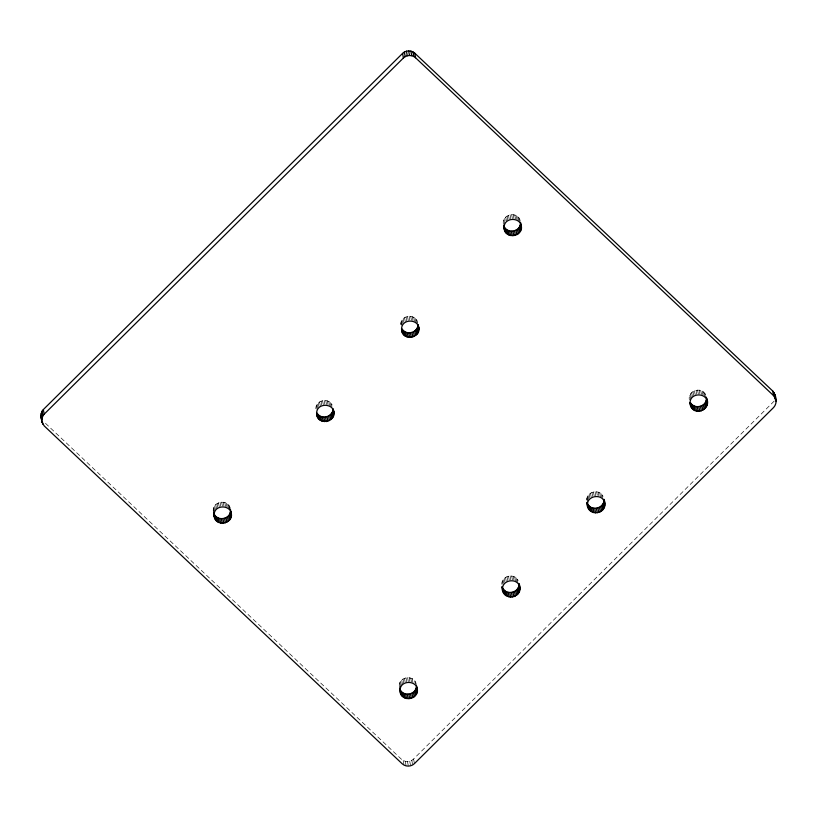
<?xml version="1.0" encoding="UTF-8"?>
<svg xmlns="http://www.w3.org/2000/svg" width="817" height="817" viewBox="0 0 817 817"><rect width="100%" height="100%" fill="white"/><g stroke="black" fill="none" stroke-linecap="round" stroke-linejoin="round"><path stroke-width="0.61" stroke-dasharray="4.08 3.06" d="M230.22 508.143C227.79 498.145 211.307 501.832 213.411 511.912M315.811 408.714C315.648 400.197 328.648 397.287 332.182 405.028M400.759 324.502C400.463 314.106 418.181 313.442 417.753 324.267M399.237 685.851C398.941 675.465 416.66 674.801 416.221 685.626M501.761 584.206C501.597 575.679 514.598 572.778 518.131 580.519M586.698 499.994C586.545 491.466 599.535 488.556 603.069 496.307M520.215 220.631C517.784 210.633 501.301 214.32 503.405 224.399M705.602 394.652C701.742 386.155 687.403 390.689 689.344 399.891M774.189 401.086L413.596 759.003C410.359 762.21 404.742 762.363 401.413 759.218L43.413 421.347M704.734 393.304L705.561 397.91M703.58 392.099L704.407 396.705M702.232 391.149L703.059 395.765M700.751 390.495L701.578 395.101M699.189 390.128L700.016 394.744M697.585 390.056L698.412 394.662M695.992 390.26L696.83 394.866M694.46 390.751L695.287 395.367M693.01 391.537L693.837 396.143M691.713 392.599L692.54 397.205M690.641 393.886L691.468 398.492M689.875 395.295L690.702 399.901M602.211 494.949L602.834 498.401M601.057 493.744L601.68 497.206M599.709 492.804L600.536 497.41M598.228 492.151L599.055 496.756M596.665 491.783L597.288 495.235M595.062 491.701L595.889 496.307M593.469 491.905L594.296 496.511M591.927 492.406L592.764 497.012M590.487 493.182L591.314 497.788M589.19 494.244L590.017 498.85M588.117 495.531L588.945 500.137M587.352 496.94L587.974 500.402M586.882 498.441L587.709 503.058M518.785 217.812L519.622 222.418M517.641 216.607L518.468 221.213M516.283 215.668L517.11 220.273M514.802 215.004L515.629 219.62M513.239 214.646L514.067 219.252M511.646 214.565L512.473 219.17M510.053 214.769L510.88 219.375M508.511 215.269L509.338 219.875M507.071 216.045L507.898 220.651M505.764 217.108L506.591 221.713M504.702 218.394L505.11 220.692M503.926 219.804L504.753 224.409M517.263 579.161L517.886 582.623M516.109 577.966L516.947 582.572M514.761 577.016L515.588 581.622M513.28 576.363L514.107 580.969M511.718 575.995L512.545 580.601M510.114 575.914L510.952 580.53M508.531 576.128L509.359 580.734M506.989 576.618L507.817 581.224M505.539 577.394L506.377 582.01M504.242 578.467L505.069 583.072M503.18 579.743L503.793 583.205M502.404 581.163L503.027 584.615M416.262 319.457L416.884 322.909M415.107 318.252L415.945 322.868M413.759 317.313L414.587 321.918M412.279 316.659L413.106 321.265M410.716 316.291L411.543 320.897M409.113 316.21L409.94 320.815M407.52 316.414L408.357 321.03M405.988 316.914L406.815 321.52M404.538 317.69L405.375 322.296M403.241 318.753L404.068 323.358M402.168 320.039L402.791 323.491M401.402 321.459L402.025 324.911M400.933 322.96L401.341 325.258M414.74 680.816L415.363 684.268M412.238 678.672L413.065 683.278M410.757 678.008L411.584 682.614M409.194 677.64L410.022 682.256M407.591 677.569L408.418 682.175M405.998 677.773L406.835 682.379M404.466 678.263L405.293 682.879M403.016 679.05L403.843 683.655M401.719 680.112L402.546 684.717M400.647 681.398L401.484 686.004M399.881 682.808L400.708 687.414M413.596 759.003L414.423 763.609M411.819 760.351L412.646 764.967M409.746 761.23L410.573 765.835M407.52 761.546L408.347 766.152M405.283 761.301L406.11 765.917M403.2 760.504L404.027 765.12M331.324 403.669L331.947 407.132M330.17 402.475L330.997 407.08M328.812 401.525L329.639 406.131M327.331 400.871L328.158 405.477M325.769 400.504L326.596 405.109M324.175 400.432L325.003 405.038M322.582 400.636L323.409 405.242M321.04 401.127L321.867 405.732M319.6 401.913L320.427 406.519M318.293 402.975L319.12 407.581M317.231 404.252L318.058 408.868M316.455 405.671L317.292 410.277M229.863 507.827L230.486 511.289M228.801 505.325L229.414 508.777M227.647 504.12L228.474 508.725M226.289 503.18L227.116 507.786M224.808 502.516L225.635 507.132M223.245 502.159L224.072 506.765M221.652 502.077L222.479 506.683M220.059 502.281L220.886 506.887M218.517 502.782L219.344 507.388M217.077 503.558L217.904 508.164M215.77 504.62L216.597 509.226M214.708 505.907L215.331 509.359M213.931 507.316L214.759 511.922M213.462 508.817L214.085 512.279"/><path stroke-width="1.23" d="M231.293 515.823C232.804 504.559 213.952 503.752 214.115 514.976C213.87 528.282 236.583 523.656 230.465 511.217C229.832 519.704 216.617 521.481 213.829 513.413M333.816 414.178C335.327 402.914 316.485 402.107 316.639 413.32C316.404 426.637 339.106 422.001 332.989 409.572C332.376 417.283 320.948 419.846 317.067 413.177L317.895 417.783M418.764 329.966C420.275 318.701 401.423 317.884 401.586 329.108C401.341 342.415 424.054 337.789 417.936 325.36C417.324 333.07 405.896 335.634 402.005 328.965L402.832 333.571M417.242 691.315C418.753 680.05 399.901 679.244 400.064 690.467C399.819 703.774 422.532 699.148 416.415 686.709C415.771 695.196 402.567 696.972 399.768 688.905M521.287 228.311C522.798 217.046 503.946 216.239 504.109 227.463C503.864 240.77 526.577 236.144 520.46 223.705C519.826 232.191 506.611 233.968 503.823 225.9M502.292 587.249C505.345 596.104 520.031 592.825 518.969 583.512C525.597 598.126 501.424 602.864 502.087 586.902M587.239 503.037C590.293 511.891 604.968 508.613 603.906 499.299C610.544 513.913 586.361 518.642 587.025 502.69M707.236 403.802C708.747 392.538 689.895 391.731 690.059 402.955C691.274 417.947 713.69 410.43 706.011 396.96M40.85 415.496L41.973 411.308L43.332 409.562L402.577 53.391C405.814 50.174 411.431 50.031 414.76 53.176L772.759 391.047C776.303 395.387 777.804 402.995 773.668 407.438L414.423 763.609C411.186 766.826 405.569 766.969 402.24 763.824L44.241 425.953L41.984 422.256L40.85 415.496L41.984 422.256M41.677 420.112L42.811 415.914L44.169 414.168L403.404 57.997C406.641 54.79 412.258 54.637 415.587 57.782L773.587 395.653L775.844 399.35L776.15 401.504M775.037 399.053L775.016 394.744M691.305 407.407L690.477 402.801C694.368 409.47 705.796 406.907 706.409 399.196M41.156 417.65L42.035 419.652M774.138 392.742L774.965 397.348M772.759 391.047L773.587 395.653M706.582 398.42L707.256 402.25M706.082 400.728L706.909 405.334M705.459 402.189L706.286 406.795M704.54 403.547L705.367 408.153M703.345 404.732L704.172 409.348M701.966 405.661L702.794 410.267M700.465 406.294L701.292 410.9M698.892 406.641L699.72 411.247M697.289 406.713L698.126 411.319M695.706 406.488L696.533 411.094M694.184 405.978L695.012 410.583M692.755 405.171L693.592 409.787M691.488 404.088L692.316 408.694M689.977 402.536L690.59 405.998M603.875 500.841L604.713 505.457M603.559 502.373L604.386 506.979M602.936 503.834L603.763 508.44M602.017 505.192L602.844 509.798M600.812 506.387L601.649 510.993M599.443 507.306L600.27 511.912M597.942 507.939L598.769 512.545M596.369 508.297L597.196 512.902M594.766 508.358L595.593 512.964M593.183 508.133L594.01 512.739M591.651 507.623L592.488 512.228M590.231 506.826L591.059 511.432M588.965 505.733L589.792 510.349M587.954 504.457L588.781 509.062M587.117 502.292L588.066 507.643M520.49 222.163L521.317 226.769M520.133 225.237L520.96 229.843M519.51 226.697L520.347 231.303M518.591 228.055L519.428 232.661M517.396 229.25L518.223 233.856M516.017 230.169L516.844 234.775M514.516 230.803L515.353 235.408M512.953 231.15L513.781 235.766M511.35 231.221L512.177 235.827M509.757 230.997L510.594 235.602M508.235 230.486L509.062 235.092M506.816 229.689L507.643 234.295M505.539 228.597L506.366 233.202M504.528 227.31L505.366 231.916M503.691 225.155L504.651 230.506M503.609 225.553L504.232 229.005M518.938 585.064L519.765 589.67M518.611 586.596L519.438 591.202M517.988 588.056L518.826 592.662M517.069 589.404L517.907 594.02M515.874 590.599L516.701 595.205M514.496 591.518L515.323 596.124M512.994 592.162L513.822 596.767M414.76 53.176L415.587 57.782M511.422 592.509L512.259 597.115M412.973 51.88L413.8 56.496M509.828 592.57L510.656 597.176M410.89 51.083L411.717 55.699M508.235 592.356L509.062 596.961M506.714 591.835L507.541 596.451M408.653 50.848L409.48 55.454M505.294 591.038L506.121 595.644M504.018 589.956L504.845 594.562M406.427 51.165L407.254 55.77M503.006 588.669L503.844 593.275M502.169 586.514L503.129 591.865M404.354 52.033L405.181 56.649M402.577 53.391L403.404 57.997M418.11 324.584L418.794 328.414M417.61 326.882L418.437 331.488M416.987 328.342L417.814 332.958M416.067 329.7L416.895 334.306M414.873 330.895L415.7 335.501M413.494 331.814L414.321 336.42M411.993 332.448L412.82 337.053M410.42 332.805L411.247 337.411M408.827 332.866L409.654 337.472M407.234 332.642L408.061 337.247M405.712 332.131L406.539 336.737M404.282 331.334L405.12 335.94M403.016 330.252L403.843 334.858M401.504 328.7L402.127 332.151M416.588 685.933L417.273 689.762M416.088 688.241L416.915 692.847M415.465 689.701L416.292 694.307M414.546 691.059L415.373 695.665M413.351 692.244L414.178 696.86M411.972 693.173L412.799 697.779M410.471 693.807L411.298 698.412M408.898 694.154L409.726 698.76M407.295 694.225L408.132 698.831M405.712 694.001L406.539 698.606M404.19 693.49L405.018 698.096M402.761 692.683L403.598 697.299M401.494 691.601L402.321 696.207M399.819 686.617L400.238 688.915M400.483 690.314L401.31 694.92M399.983 690.048L400.596 693.51M333.162 408.796L333.847 412.626M332.662 411.104L333.499 415.71M332.049 412.565L332.876 417.17M331.13 413.923L331.957 418.529M329.925 415.107L330.752 419.713M328.546 416.027L329.374 420.643M327.055 416.67L327.883 421.276M325.483 417.017L326.31 421.623M323.879 417.078L324.706 421.695M322.296 416.864L323.123 421.47M320.764 416.353L321.592 420.959M319.345 415.547L320.172 420.152M318.068 414.464L318.906 419.07M316.557 412.912L317.18 416.374M230.496 509.675L231.323 514.281M230.139 512.749L230.966 517.355M229.516 514.21L230.353 518.815M228.607 515.568L229.434 520.174M227.402 516.763L228.229 521.369M226.023 517.682L226.85 522.288M224.522 518.315L225.359 522.921M222.959 518.662L223.787 523.278M221.356 518.734L222.183 523.34M219.763 518.509L220.6 523.115M218.241 517.998L219.068 522.604M216.822 517.202L217.649 521.808M215.545 516.109L216.372 520.715M214.534 514.822L215.371 519.428M213.697 512.668L214.657 518.019M213.615 513.066L214.238 516.518M43.332 409.562L44.169 414.168M41.973 411.308L42.811 415.914M41.126 413.341L41.963 417.947M42.443 421.95L42.862 424.258M604.733 503.905C604.11 492.62 585.411 495.112 587.648 506.142M519.796 588.117C519.163 576.833 500.464 579.335 502.71 590.354"/></g></svg>
